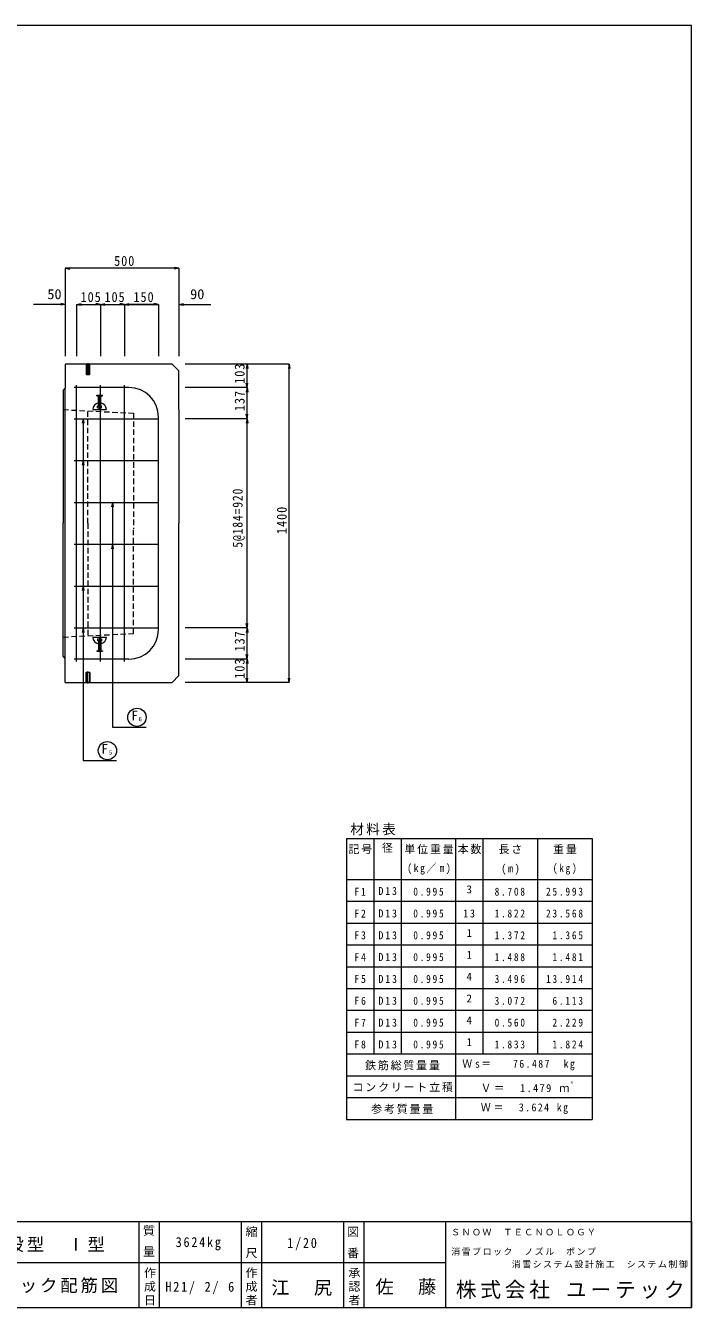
# Model space of a CAD drawing. Units: millimetres, scale not verified. Extents: x -3978 to 3978, y -2819 to 2819.
# Drawn here: x 1051 to 3978, y -2819 to 2819 of the extents above; entities that cross this region are included whole.
import ezdxf
from ezdxf.enums import TextEntityAlignment as Align

# ---------------------------------------------------------------- set-up
doc = ezdxf.new("R2010")
doc.units = ezdxf.units.MM
doc.header["$LTSCALE"] = 20
doc.linetypes.add('DASHED1', pattern=[1.8, 1.2, -0.6])
for name, color, linetype, lineweight in [('0-0_図面枠', 4, 'Continuous', 9), ('0-3_鉄筋', 2, 'Continuous', 9), ('0-6_寸法', 4, 'Continuous', 9), ('0-F', 7, 'Continuous', 9), ('1-0', 7, 'Continuous', 9)]:
    doc.layers.add(name, color=color, linetype=linetype, lineweight=lineweight)
doc.styles.add('@ＭＳ ゴシック', font='')
doc.styles.add('ＭＳ ゴシック', font='')
doc.styles.get('@ＭＳ ゴシック').set_extended_font_data('@MS Gothic')
doc.styles.get('ＭＳ ゴシック').set_extended_font_data('MS Gothic')

msp = doc.modelspace()

# ---------------------------------------------------------------- linework, layer by layer
at = {"layer": '0-0_図面枠', "color": 3}
for p, q in [((1224.71, 1329.72), (1224.71, 1224.72)), ((1694.71, 1329.72), (1224.71, 1329.72)), ((1724.71, 1299.72), (1694.71, 1329.72)), ((1724.71, 1129.72), (1724.71, 1299.72)), ((1224.71, 1224.72), (1215.71, 1214.72)), ((1215.71, 1214.72), (1215.71, 1129.72)), ((1224.71, -70.28), (1224.71, 1224.72)), ((1215.71, 1129.72), (1215.71, 629.72)), ((1724.71, 1129.72), (1724.71, 629.72))]:
    msp.add_line(p, q, dxfattribs=at)
at = {"layer": '0-0_図面枠'}
for p, q in [((1317.81, 1329.72), (1317.81, 1284.72)), ((1324.71, 1333.67), (1324.71, 1280.78)), ((1331.61, 1284.72), (1331.61, 1329.72)), ((1316.71, 1285.82), (1317.81, 1284.72)), ((1317.81, 1284.72), (1331.61, 1284.72)), ((1331.61, 1284.72), (1332.71, 1285.82)), ((1363.21, 1192.72), (1388.21, 1192.72)), ((1363.21, 1190.72), (1363.21, 1192.72)), ((1363.21, 1190.72), (1388.21, 1190.72)), ((1370.71, 1148.22), (1370.71, 1185.72)), ((1380.71, 1148.22), (1380.71, 1185.72)), ((1388.21, 1190.72), (1388.21, 1192.72)), ((1345.71, 1129.72), (1405.71, 1129.72)), ((1370.71, 1148.22), (1366.71, 1145.22)), ((1366.71, 1137.72), (1366.71, 1145.22)), ((1366.71, 1145.22), (1384.71, 1145.22)), ((1366.71, 1137.72), (1384.71, 1137.72)), ((1370.71, 1148.22), (1380.71, 1148.22)), ((1380.71, 1148.22), (1384.71, 1145.22)), ((1384.71, 1137.72), (1384.71, 1145.22)), ((1345.71, 129.72), (1405.71, 129.72)), ((1366.71, 121.72), (1366.71, 114.22)), ((1366.71, 121.72), (1384.71, 121.72)), ((1366.71, 114.22), (1384.71, 114.22)), ((1370.71, 111.22), (1366.71, 114.22)), ((1380.71, 111.22), (1384.71, 114.22)), ((1384.71, 121.72), (1384.71, 114.22)), ((1363.21, 68.72), (1363.21, 66.72)), ((1363.21, 68.72), (1388.21, 68.72)), ((1363.21, 66.72), (1388.21, 66.72)), ((1370.71, 111.22), (1370.71, 73.72)), ((1370.71, 111.22), (1380.71, 111.22)), ((1380.71, 111.22), (1380.71, 73.72)), ((1388.21, 68.72), (1388.21, 66.72)), ((1316.71, -26.38), (1317.81, -25.28)), ((1317.81, -70.28), (1317.81, -25.28)), ((1317.81, -25.28), (1331.61, -25.28)), ((1324.71, -74.22), (1324.71, -21.33)), ((1331.61, -25.28), (1331.61, -70.28)), ((1331.61, -25.28), (1332.71, -26.38))]:
    msp.add_line(p, q, dxfattribs=at)
at = {"layer": '0-0_図面枠', "color": 7, "linetype": 'DASHED1'}
for q in [(1324.71, 1124.27), (1324.71, 135.17)]:
    msp.add_line((1324.71, 629.72), q, dxfattribs=at)
at = {"layer": '0-0_図面枠'}
for points in [[(1332.71, 1285.82), (1332.71, 1329.72), (1316.71, 1329.72), (1316.71, 1285.82)], [(1332.71, -26.38), (1332.71, -70.28), (1316.71, -70.28), (1316.71, -26.38)]]:
    msp.add_lwpolyline(points, dxfattribs=at)
at = {"layer": '0-0_図面枠', "color": 7, "linetype": 'DASHED1'}
for points in [[(1215.71, 1129.72), (1524.71, 1114.27), (1524.71, 604.97)], [(1215.71, 129.72), (1524.71, 145.17), (1524.71, 604.97)]]:
    msp.add_lwpolyline(points, dxfattribs=at)
at = {"layer": '0-0_図面枠', "color": 3}
for points in [[(1224.71, 34.72), (1215.71, 44.72), (1215.71, 629.72)], [(1224.71, -70.28), (1694.71, -70.28), (1724.71, -40.28), (1724.71, 629.72)]]:
    msp.add_lwpolyline(points, dxfattribs=at)
at = {"layer": '0-0_図面枠'}
for centre, radius, start, end in [((1365.71, 1185.72), 5, 0, 90), ((1385.71, 1185.72), 5, 90, 180), ((1375.71, 1129.72), 30, 99.59407, 180), ((1375.71, 1129.72), 30, 0, 80.40593), ((1375.71, 129.72), 30, 180, 260.40593), ((1375.71, 129.72), 30, 279.59407, 360), ((1365.71, 73.72), 5, 270, 0), ((1385.71, 73.72), 5, 180, 270)]:
    msp.add_arc(centre, radius, start, end, dxfattribs=at)
at = {"layer": '0-3_鉄筋'}
for p, q in [((1504.71, 1226.72), (1264.71, 1226.72)), ((1274.71, 22.72), (1274.71, 1236.72)), ((1379.71, 22.72), (1379.71, 1236.72)), ((1484.71, 22.72), (1484.71, 1236.72)), ((1264.71, 1089.72), (1634.71, 1089.72)), ((1634.71, 162.72), (1634.71, 1096.72)), ((1264.71, 905.72), (1634.71, 905.72)), ((1264.71, 721.72), (1634.71, 721.72)), ((1264.71, 537.72), (1634.71, 537.72)), ((1264.71, 353.72), (1634.71, 353.72)), ((1264.71, 169.72), (1634.71, 169.72)), ((1504.71, 32.72), (1264.71, 32.72))]:
    msp.add_line(p, q, dxfattribs=at)
for centre, start, end in [((1504.71, 1096.72), 0, 90), ((1504.71, 162.72), 270, 0)]:
    msp.add_arc(centre, 130, start, end, dxfattribs=at)
at = {"layer": '0-6_寸法'}
for p, q in [((1224.71, 1751.28), (1244.41, 1754.75)), ((1724.71, 1751.28), (1224.71, 1751.28)), ((1224.71, 1751.28), (1244.41, 1747.81)), ((1224.71, 1751.28), (1224.71, 1592.46)), ((1724.71, 1751.28), (1705.02, 1754.75)), ((1724.71, 1751.28), (1705.02, 1747.81)), ((1724.71, 1751.28), (1724.71, 1592.46)), ((1224.71, 1592.46), (1084.71, 1592.46)), ((1224.71, 1592.46), (1205.02, 1595.94)), ((1224.71, 1592.46), (1205.02, 1588.99)), ((1224.71, 1592.46), (1224.71, 1365.58)), ((1274.71, 1592.46), (1294.41, 1595.94)), ((1274.71, 1592.46), (1294.41, 1595.94)), ((1274.71, 1592.46), (1414.71, 1592.46)), ((1274.71, 1592.46), (1294.41, 1588.99)), ((1274.71, 1592.46), (1274.71, 1365.58)), ((1274.71, 1592.46), (1379.71, 1592.46)), ((1274.71, 1592.46), (1294.41, 1588.99)), ((1379.71, 1592.46), (1360.02, 1595.94)), ((1379.71, 1592.46), (1360.02, 1588.99)), ((1379.71, 1592.46), (1399.41, 1595.94)), ((1379.71, 1592.46), (1379.71, 1365.58)), ((1379.71, 1592.46), (1484.71, 1592.46)), ((1379.71, 1592.46), (1399.41, 1588.99)), ((1484.71, 1592.46), (1465.02, 1595.94)), ((1484.71, 1592.46), (1465.02, 1588.99)), ((1484.71, 1592.46), (1504.41, 1595.94)), ((1484.71, 1592.46), (1484.71, 1365.58)), ((1484.71, 1592.46), (1634.71, 1592.46)), ((1484.71, 1592.46), (1504.41, 1588.99)), ((1634.71, 1592.46), (1494.71, 1592.46)), ((1634.71, 1592.46), (1615.02, 1595.94)), ((1634.71, 1592.46), (1615.02, 1595.94)), ((1634.71, 1592.46), (1615.02, 1588.99)), ((1634.71, 1592.46), (1615.02, 1588.99)), ((1634.71, 1592.46), (1634.71, 1365.58)), ((1724.71, 1592.46), (1744.41, 1595.94)), ((1724.71, 1592.46), (1864.71, 1592.46)), ((1724.71, 1592.46), (1744.41, 1588.99)), ((1724.71, 1592.46), (1724.71, 1365.58)), ((2024.32, 1329.72), (1752.74, 1329.72)), ((2024.32, 1329.72), (2020.85, 1310.03)), ((2024.32, 1226.72), (2024.32, 1329.72)), ((2024.32, 1329.72), (2027.79, 1310.03)), ((2209.56, 1329.72), (2024.32, 1329.72)), ((2209.56, 1329.72), (2206.08, 1310.03)), ((2209.56, -70.28), (2209.56, 1329.72)), ((2209.56, 1329.72), (2213.03, 1310.03)), ((2024.32, 1226.72), (2020.85, 1246.42)), ((2024.32, 1226.72), (2027.79, 1246.42)), ((1375.71, 1129.72), (1375.71, 1192.72)), ((2024.32, 1226.72), (1752.74, 1226.72)), ((2024.32, 1226.72), (2020.85, 1207.03)), ((2024.32, 1089.72), (2024.32, 1226.72)), ((2024.32, 1226.72), (2027.79, 1207.03)), ((2024.32, 1089.72), (1752.74, 1089.72)), ((2024.32, 1089.72), (2020.85, 1109.42)), ((2024.32, 1089.72), (2020.85, 1070.03)), ((2024.32, 1089.72), (2027.79, 1109.42)), ((2024.32, 169.72), (2024.32, 1089.72)), ((2024.32, 1089.72), (2027.79, 1070.03)), ((2024.32, 169.72), (1752.74, 169.72)), ((2024.32, 169.72), (2020.85, 189.42)), ((2024.32, 169.72), (2020.85, 150.03)), ((2024.32, 169.72), (2027.79, 189.42)), ((2024.32, 32.72), (2024.32, 169.72)), ((2024.32, 169.72), (2027.79, 150.03)), ((1375.71, 129.72), (1375.71, 66.72)), ((2024.32, 32.72), (1752.74, 32.72)), ((2024.32, 32.72), (2020.85, 52.42)), ((2024.32, 32.72), (2020.85, 13.03)), ((2024.32, 32.72), (2027.79, 52.42)), ((2024.32, -70.28), (2024.32, 32.72)), ((2024.32, 32.72), (2027.79, 13.03)), ((2024.32, -70.28), (2020.85, -50.58)), ((2024.32, -70.28), (2027.79, -50.58)), ((2209.56, -70.28), (2206.08, -50.58)), ((2209.56, -70.28), (2213.03, -50.58)), ((2024.32, -70.28), (1752.74, -70.28)), ((2209.56, -70.28), (2024.32, -70.28))]:
    msp.add_line(p, q, dxfattribs=at)
at = {"layer": '0-F'}
for p, q in [((1303.39, 1089.72), (1299.92, 1070.03)), ((1303.39, 1089.72), (1303.39, -413.23)), ((1303.39, 1089.72), (1306.86, 1070.03)), ((1303.39, 905.72), (1299.92, 886.03)), ((1303.39, 905.72), (1306.86, 886.03)), ((1432.21, 721.72), (1428.74, 702.03)), ((1432.21, 721.72), (1432.21, -266.69)), ((1432.21, 721.72), (1435.68, 702.03)), ((1432.21, 537.72), (1428.74, 518.03)), ((1432.21, 537.72), (1435.68, 518.03)), ((1303.39, 353.72), (1299.92, 334.03)), ((1303.39, 353.72), (1306.86, 334.03)), ((1303.39, 169.72), (1299.92, 150.03)), ((1303.39, 169.72), (1306.86, 150.03)), ((1433.21, -266.69), (1580.26, -266.69)), ((1303.39, -413.23), (1450.44, -413.23))]:
    msp.add_line(p, q, dxfattribs=at)
at = {"layer": '0-F', "color": 4}
for centre in [(1540.16, -223.56), (1410.34, -370.09)]:
    msp.add_circle(centre, 40.21, dxfattribs=at)
at = {"layer": '1-0', "color": 5}
for p, q in [((3978.45, 2818.65), (-3978.45, 2818.65)), ((3978.45, -2818.65), (3978.45, 2818.65)), ((-3978.45, -2818.65), (3978.45, -2818.65))]:
    msp.add_line(p, q, dxfattribs=at)
at = {"layer": '1-0', "color": 3}
for p, q in [((2461.47, -756.24), (3541.47, -756.24)), ((2461.47, -756.24), (2461.47, -1992.24)), ((3541.47, -756.24), (3541.47, -1992.24)), ((2461.47, -1992.24), (3541.47, -1992.24))]:
    msp.add_line(p, q, dxfattribs=at)
at = {"layer": '1-0'}
for p, q in [((2581.47, -756.24), (2581.47, -1320.24)), ((2581.47, -756.24), (2581.47, -1704.24)), ((2701.47, -756.24), (2701.47, -1320.24)), ((2701.47, -756.24), (2701.47, -1704.24)), ((2941.47, -756.24), (2941.47, -1992.24)), ((3061.47, -756.24), (3061.47, -1224.24)), ((3061.47, -756.24), (3061.47, -1704.24)), ((3301.47, -756.24), (3301.47, -1320.24)), ((3301.47, -756.24), (3301.47, -1704.24)), ((2461.47, -936.24), (3541.47, -936.24)), ((2461.47, -1032.24), (3541.47, -1032.24)), ((2461.47, -1128.24), (3541.47, -1128.24)), ((2461.47, -1224.24), (3541.47, -1224.24)), ((2461.47, -1320.24), (3541.47, -1320.24)), ((2461.47, -1320.24), (3541.47, -1320.24)), ((2461.47, -1320.24), (3541.47, -1320.24)), ((2461.47, -1416.24), (3541.47, -1416.24)), ((2461.47, -1416.24), (3541.47, -1416.24)), ((2461.47, -1512.24), (3541.47, -1512.24)), ((2461.47, -1608.24), (3541.47, -1608.24)), ((2461.47, -1704.24), (3541.47, -1704.24)), ((2461.47, -1800.24), (3541.47, -1800.24)), ((2461.47, -1896.24), (3541.47, -1896.24))]:
    msp.add_line(p, q, dxfattribs=at)
at = {"layer": '1-0', "color": 2}
for p, q in [((368.45, -2440.65), (3978.45, -2440.65)), ((1548.45, -2440.65), (1548.45, -2818.65)), ((1638.45, -2440.65), (1638.45, -2818.65)), ((1998.45, -2440.65), (1998.45, -2818.65)), ((2088.45, -2440.65), (2088.45, -2818.65)), ((2448.45, -2440.65), (2448.45, -2818.65)), ((2538.45, -2440.65), (2538.45, -2818.65)), ((2898.45, -2818.65), (2898.45, -2440.65)), ((3978.45, -2440.65), (3978.45, -2818.65)), ((458.45, -2620.65), (1548.45, -2620.65)), ((1548.45, -2620.65), (2898.45, -2620.65)), ((468.45, -2818.65), (3978.45, -2818.65))]:
    msp.add_line(p, q, dxfattribs=at)

# ---------------------------------------------------------------- texts
at = {"layer": '0-6_寸法', "color": 7, "style": 'ＭＳ ゴシック', "width": 1.05}
for s, p in [('50', (1145.9, 1602.46)), ('90', (1773.94, 1602.46))]:
    msp.add_text(s, height=43.99, dxfattribs=at).set_placement(p, align=Align.BOTTOM_LEFT)
at = {"layer": '0-6_寸法', "color": 7, "char_height": 43.99, "attachment_point": 7, "style": 'ＭＳ ゴシック'}
for s, insert in [('\\T1.15;\\W0.9;500', (1439.71, 1761.28)), ('\\T1.15;\\W0.9;105', (1292.21, 1602.46)), ('\\T1.15;\\W0.9;105', (1397.21, 1602.46)), ('\\T1.15;\\W0.9;150', (1524.71, 1602.46))]:
    msp.add_mtext(s, dxfattribs=dict(at, insert=insert))
at = {"layer": '0-6_寸法', "color": 7, "char_height": 43.99, "attachment_point": 7, "rotation": 90, "style": 'ＭＳ ゴシック'}
for s, insert in [('\\T1.15;\\W0.9;103', (2014.32, 1243.22)), ('\\T1.15;\\W0.9;137', (2014.32, 1123.22)), ('\\T1.15;\\W0.85;5@184=920', (2014.32, 522.72)), ('\\T1.15;\\W0.9;1400', (2199.56, 582.72)), ('\\T1.15;\\W0.9;137', (2014.32, 66.22)), ('\\T1.15;\\W0.9;103', (2014.32, -53.78))]:
    msp.add_mtext(s, dxfattribs=dict(at, insert=insert))
at = {"layer": '0-F', "style": 'ＭＳ ゴシック'}
for s, height, p in [('F', 42.77, (1515.58, -249.48)), ('6', 19.55, (1546.61, -246.84)), ('F', 42.77, (1383.68, -396.01)), ('5', 19.55, (1416.8, -393.37))]:
    msp.add_text(s, height=height, dxfattribs=at).set_placement(p, align=Align.BOTTOM_LEFT)
at = {"layer": '1-0', "style": 'ＭＳ ゴシック'}
for s, height, p in [('径', 35.19, (2617.47, -825.24)), ('3', 35.19, (2989.47, -1008.24)), ('1', 35.19, (2989.47, -1200.24)), ('1', 35.19, (2989.47, -1296.24)), ('4', 35.19, (2989.47, -1392.24)), ('2', 35.19, (2989.47, -1488.24)), ('4', 35.19, (2989.47, -1584.24)), ('1', 35.19, (2989.47, -1680.24)), ('３', 11.73, (3443.5, -1840.2))]:
    msp.add_text(s, height=height, dxfattribs=at).set_placement(p, align=Align.BOTTOM_LEFT)
at = {"layer": '1-0', "attachment_point": 7, "style": 'ＭＳ ゴシック'}
for s, insert, char_height in [('\\T1.17;材料表', (2478.28, -742.58), 43.99), ('\\T1.17;記号', (2470.47, -825.24), 35.19), ('\\T1.17;単位重量', (2716.47, -825.24), 35.19), ('\\T1.17;本数', (2950.47, -825.24), 35.19), ('\\T1.17;長さ', (3130.47, -825.24), 35.19), ('\\T1.17;重量', (3370.47, -825.24), 35.19), ('\\T1.32;\\W0.9;(kg／m)', (2728.47, -915.24), 35.19), ('\\T1.38;\\W0.9;(m)', (3142.47, -915.24), 35.19), ('\\T1.39;\\W0.85;(kg)', (3368.97, -915.24), 35.19), ('\\T1.37;\\W0.9;F1', (2495.97, -1008.24), 35.19), ('\\T1.38;\\W0.9;D13', (2602.47, -1005.44), 35.19), ('\\T1.39;\\W0.85;0.995', (2755.47, -1008.24), 35.19), ('\\T1.39;\\W0.85;8.708', (3113.31, -1008.24), 35.19), ('\\T1.4;\\W0.85;25.993', (3339.27, -1008.24), 35.19), ('\\T1.37;\\W0.9;F2', (2495.97, -1104.24), 35.19), ('\\T1.38;\\W0.9;D13', (2602.47, -1104.24), 35.19), ('\\T1.39;\\W0.85;0.995', (2755.47, -1104.24), 35.19), ('\\T1.37;\\W0.9;13', (2975.43, -1104.24), 35.19), ('\\T1.39;\\W0.85;1.822', (3113.31, -1104.24), 35.19), ('\\T1.4;\\W0.85;23.568', (3339.27, -1104.24), 35.19), ('\\T1.37;\\W0.9;F3', (2495.97, -1200.24), 35.19), ('\\T1.38;\\W0.9;D13', (2602.47, -1200.24), 35.19), ('\\T1.39;\\W0.85;0.995', (2755.47, -1200.24), 35.19), ('\\T1.39;\\W0.85;1.372', (3113.31, -1200.24), 35.19), ('\\T1.4;\\W0.85;\\~1.365', (3339.27, -1200.24), 35.19), ('\\T1.37;\\W0.9;F4', (2495.97, -1296.24), 35.19), ('\\T1.38;\\W0.9;D13', (2602.47, -1296.24), 35.19), ('\\T1.39;\\W0.85;0.995', (2755.47, -1296.24), 35.19), ('\\T1.39;\\W0.85;1.488', (3113.31, -1296.24), 35.19), ('\\T1.4;\\W0.85;\\~1.481', (3339.27, -1296.24), 35.19), ('\\T1.37;\\W0.9;F5', (2495.97, -1392.24), 35.19), ('\\T1.38;\\W0.9;D13', (2602.47, -1392.24), 35.19), ('\\T1.39;\\W0.85;0.995', (2755.47, -1392.24), 35.19), ('\\T1.39;\\W0.85;3.496', (3113.31, -1392.24), 35.19), ('\\T1.4;\\W0.85;13.914', (3339.27, -1392.24), 35.19), ('\\T1.37;\\W0.9;F6', (2495.97, -1488.24), 35.19), ('\\T1.38;\\W0.9;D13', (2602.47, -1488.24), 35.19), ('\\T1.39;\\W0.85;0.995', (2755.47, -1488.24), 35.19), ('\\T1.39;\\W0.85;3.072', (3113.31, -1488.24), 35.19), ('\\T1.4;\\W0.85;\\~6.113', (3339.27, -1488.24), 35.19), ('\\T1.37;\\W0.9;F7', (2495.97, -1584.24), 35.19), ('\\T1.38;\\W0.9;D13', (2602.47, -1584.24), 35.19), ('\\T1.39;\\W0.85;0.995', (2755.47, -1584.24), 35.19), ('\\T1.39;\\W0.85;0.560', (3113.31, -1584.24), 35.19), ('\\T1.4;\\W0.85;\\~2.229', (3339.27, -1584.24), 35.19), ('\\T1.37;\\W0.9;F8', (2495.97, -1680.24), 35.19), ('\\T1.38;\\W0.9;D13', (2602.47, -1680.24), 35.19), ('\\T1.39;\\W0.85;0.995', (2755.47, -1680.24), 35.19), ('\\T1.39;\\W0.85;1.833', (3113.31, -1680.24), 35.19), ('\\T1.4;\\W0.85;\\~1.824', (3339.27, -1680.24), 35.19), ('\\T1.17;鉄筋総質量量', (2543.56, -1776.24), 35.19), ('\\T1.29;\\W0.9;Ｗs＝\u3000\\~76.487\u3000kg', (2971.09, -1776.24), 35.19), ('\\T1.17;コンクリート立積', (2488.47, -1872.24), 35.19), ('\\T1.26;\\W0.95;Ｖ＝\u30001.479\\~ｍ', (3052.6, -1872.24), 35.19), ('\\T1.17;参考質量量', (2570.56, -1968.24), 35.19), ('\\T1.29;\\W0.9;Ｗ＝\u30003.624\\~kg', (3052.6, -1968.24), 35.19), ('\\T1.17;ＳＮＯＷ\u3000ＴＥＣＮＯＬＯＧＹ', (2921.85, -2502.57), 28.04), ('\\T1.17;流量計併設型\u3000Ⅰ型', (610.89, -2576.27), 55.76), ('\\T1.28;\\W0.9;3624kg', (1710.3, -2567.86), 43.99), ('\\T1.28;\\W0.9;1/20', (2201.19, -2567.86), 43.99), ('\\T1.17;消雪ブロック\u3000ノズル\u3000ポンプ\u3000', (2922.42, -2590.76), 28.04), ('\\T1.17;消雪システム設計施工\u3000システム制御', (3188.61, -2646.37), 28.04), ('\\T1.17;下床版ブロック配筋図', (580.24, -2756.2), 55.76), ('\\T1.28;\\W0.9;H21/\\~2/\\~6', (1665.3, -2760.68), 43.99), ('\\T1.17;江\u3000尻', (2131.03, -2767.39), 58.65), ('\\T1.17;佐\u3000藤', (2589.14, -2763.68), 58.65), ('\\T1.18;株式会社\\~ユーテック', (2942.43, -2781.55), 66.91)]:
    msp.add_mtext(s, dxfattribs=dict(at, insert=insert, char_height=char_height))
at = {"layer": '1-0', "attachment_point": 7, "rotation": 270, "style": '@ＭＳ ゴシック'}
for s, insert, char_height in [('\\T1.21;質\\~量', (1568.94, -2454.78), 37.39), ('\\T1.21;縮\\~尺', (2019.37, -2459.94), 37.68), ('\\T1.21;図\\~番', (2466.36, -2459.94), 37.68), ('\\T1.17;作成日', (1572.99, -2640.2), 37.68), ('\\T1.17;作成者', (2019.37, -2640.2), 37.68), ('\\T1.17;承認者', (2471.52, -2640.2), 37.68)]:
    msp.add_mtext(s, dxfattribs=dict(at, insert=insert, char_height=char_height))

doc.saveas('drawing.dxf')
